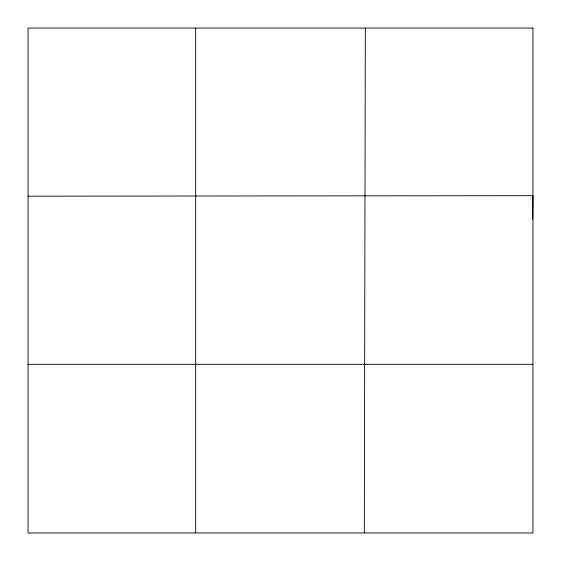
<?xml version="1.0" encoding="UTF-8"?>
<svg xmlns="http://www.w3.org/2000/svg" width="561" height="561" viewBox="0 0 561 561"><rect width="100%" height="100%" fill="white"/><g stroke="black" fill="none" stroke-linecap="round" stroke-linejoin="round"><path stroke-width="0.84" d="M364.313 532.95L365.323 28.05M532.67 219.267L532.95 195.677L28.05 196.182M28.05 364.313L532.95 364.313M195.677 28.05L195.677 532.95M532.95 28.05L28.05 28.05L28.05 532.95L532.95 532.95L532.95 28.05"/></g></svg>
